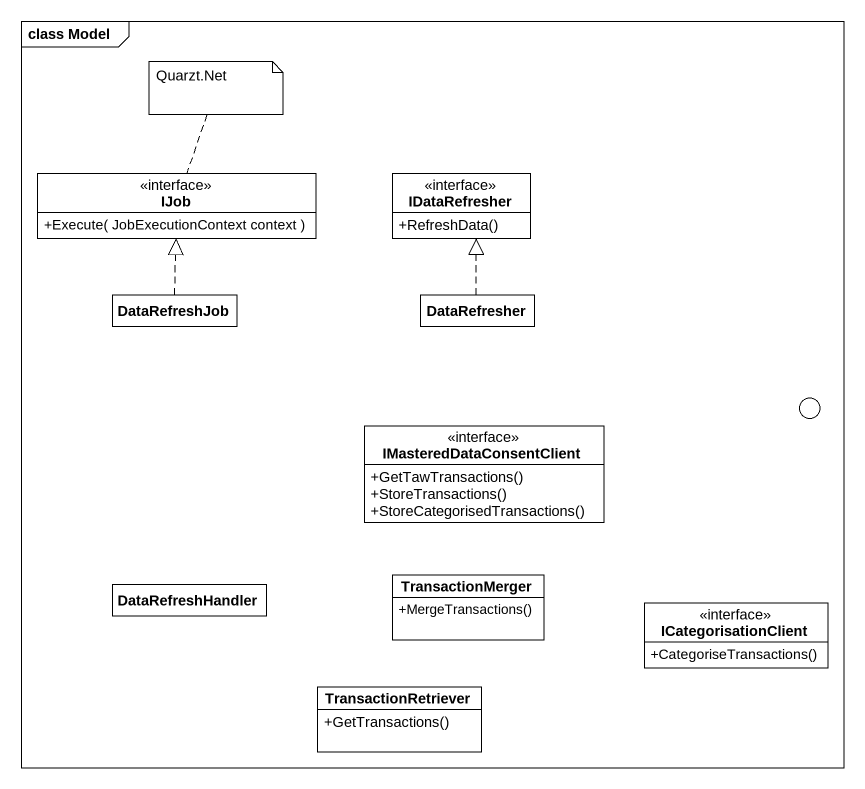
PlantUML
@startuml
mainframe class Model
allowmixing
hide circle
hide empty members
skinparam classAttributeIconSize 0
interface IJob {
  +Execute( JobExecutionContext context )
}
interface IDataRefresher {
  +RefreshData()
}
class DataRefreshJob
class DataRefresher
interface IMasteredDataConsentClient {
  +GetTawTransactions()
  +StoreTransactions()
  +StoreCategorisedTransactions()
}
() " " as lollipop1
class TransactionMerger {
  +MergeTransactions()
}
class DataRefreshHandler
interface ICategorisationClient {
  +CategoriseTransactions()
}
class TransactionRetriever {
  +GetTransactions()
}
DataRefreshJob .up.|> IJob
DataRefresher .up.|> IDataRefresher
note top of IJob : Quarzt.Net
@enduml
